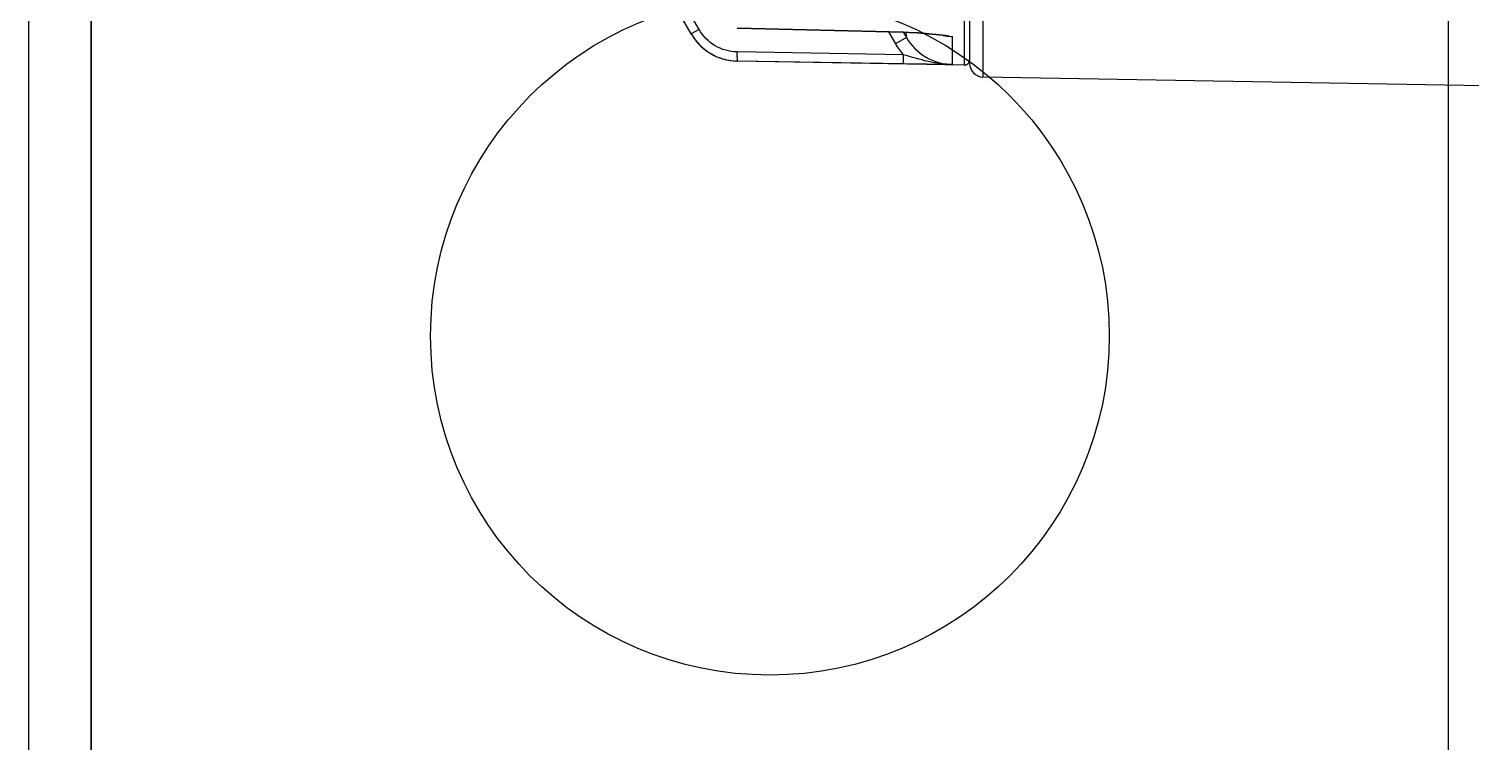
# Model space of a CAD drawing. Header units: millimetres. Extents: x -95754 to 177808, y 34455 to 150605.
# Drawn here: x 172873.7 to 172926.8, y 139464.7 to 139490.9 of the extents above; entities that cross this region are included whole.
import ezdxf

# ---------------------------------------------------------------- set-up
doc = ezdxf.new("R2010")
doc.units = ezdxf.units.MM
doc.header["$LTSCALE"] = 300
doc.layers.add('A-ETC-기계', color=253, linetype='Continuous')

# ---------------------------------------------------------------- blocks, each defined once
blk = doc.blocks.new('A$Cefb55bcc')
at = {"color": 8, "linetype": 'ByBlock', "ltscale": 3}
for p, q in [((617.618, -125.345), (617.618, -975.35)), ((619.918, -125.345), (619.918, -975.35)), ((567.618, -175.702), (567.618, -924.993)), ((617.618, -175.702), (617.618, -924.993)), ((562.169, -434.394), (584.769, -434.788)), ((584.769, -445.67), (584.769, -434.788)), ((585.26, -445.6), (585.26, -435.288)), ((585.463, -447.33), (585.463, -435.228)), ((585.463, -435.228), (593.818, -435.374)), ((585.892, -435.246), (585.887, -436.283)), ((587.695, -435.269), (593.818, -435.374)), ((587.707, -435.608), (593.83, -435.713)), ((593.818, -435.374), (593.818, -435.374)), ((593.818, -435.374), (593.89, -435.377)), ((587.589, -436.244), (587.995, -436.01)), ((588.249, -436.45), (587.995, -436.01)), ((586.082, -436.302), (585.887, -436.283)), ((586.05, -436.303), (585.887, -436.283)), ((587.589, -436.244), (587.587, -436.433)), ((587.697, -436.433), (587.589, -436.244)), ((587.692, -436.436), (587.689, -436.44)), ((593.818, -436.591), (587.689, -436.44)), ((587.692, -436.436), (593.82, -436.588)), ((595.23, -436.538), (595.514, -436.373)), ((595.23, -436.538), (611.424, -464.588)), ((595.514, -436.373), (611.709, -464.423)), ((595.514, -436.373), (595.514, -436.373)), ((595.514, -436.373), (611.709, -464.424))]:
    blk.add_line(p, q, dxfattribs=at)
at = {"color": 8, "linetype": 'ByBlock', "ltscale": 3, "elevation": 0}
blk.add_lwpolyline([(567.618, -945.35), (617.618, -945.35), (617.618, -155.345), (567.618, -155.345)], close=True, dxfattribs=at)
at = {"color": 8, "linetype": 'ByBlock', "ltscale": 3}
blk.add_lwpolyline([(586.082, -436.302), (586.381, -436.337), (586.767, -436.378), (587.141, -436.41), (587.505, -436.43), (587.692, -436.436)], dxfattribs=at)
blk.add_circle((592.618, -425.253, 0), 12.5, dxfattribs=at)
for centre, radius, start, end in [((584.76, -435.288), 0.5, 0, 89), ((585.46, -435.428), 0.2, 89, 180), ((585.827, -437.262), 2.504, 30.001, 41.3391), ((593.783, -437.373), 1.999, 30, 89), ((593.782, -437.379), 2.005, 77.3985, 87.0045), ((593.784, -437.369), 1.995, 74.0299, 77.3865), ((593.783, -437.374), 2, 65.9249, 74.0271), ((593.782, -437.375), 2.002, 60.8575, 65.915), ((593.782, -437.375), 2.001, 54.3821, 60.8589), ((593.782, -437.374), 2.001, 47.2343, 54.3716), ((593.786, -437.37), 1.995, 42.3997, 47.2328), ((593.777, -437.377), 2.007, 30.0244, 42.3836), ((585.834, -438.318), 2.036, 82.9608, 88.5094), ((591.396, -393.03), 43.602, 262.9573, 263.2204), ((585.833, -438.322), 2.04, 78.5974, 82.9648)]:
    blk.add_arc(centre, radius, start, end, dxfattribs=at)
for points, knots in [([(585.892, -435.246), (586.027, -435.247), (586.628, -435.251), (587.229, -435.261), (587.695, -435.269)], [0, 0, 0, 0, 0.225435, 1, 1, 1, 1]), ([(587.589, -436.244), (587.419, -435.95), (586.919, -435.442), (586.231, -435.251), (585.892, -435.246)], [0, 0, 0, 0, 0.500233, 1, 1, 1, 1]), ([(585.892, -435.246), (586.195, -435.249), (586.812, -435.338), (587.403, -435.522), (587.707, -435.608)], [0, 0, 0, 0, 0.489496, 1, 1, 1, 1]), ([(587.707, -435.608), (587.708, -435.564), (587.708, -435.485), (587.707, -435.39), (587.704, -435.33), (587.702, -435.297), (587.699, -435.281), (587.697, -435.269), (587.695, -435.269)], [0, 0, 0, 0, 0.38214, 0.704287, 0.827709, 0.919966, 0.977617, 1, 1, 1, 1]), ([(593.829, -435.473), (593.828, -435.459), (593.827, -435.435), (593.825, -435.403), (593.822, -435.387), (593.82, -435.374), (593.818, -435.374)], [0, 0, 0, 0, 0.418598, 0.730982, 0.925468, 1, 1, 1, 1]), ([(593.83, -435.713), (593.83, -435.691), (593.831, -435.611), (593.831, -435.531), (593.829, -435.473)], [0, 0, 0, 0, 0.276751, 1, 1, 1, 1]), ([(593.83, -435.713), (594.11, -435.718), (594.677, -435.876), (595.09, -436.295), (595.23, -436.538)], [0, 0, 0, 0, 0.499739, 1, 1, 1, 1]), ([(587.689, -436.44), (587.558, -436.437), (587.077, -436.416), (586.597, -436.368), (586.248, -436.327)], [0, 0, 0, 0, 0.271605, 1, 1, 1, 1])]:
    blk.add_open_spline(points, degree=3, knots=knots, dxfattribs=at)
blk = doc.blocks.new('G$C618AA28F')
at = {"color": 0}
blk.add_blockref('A$Cefb55bcc', (-1190.043, 550.644), dxfattribs=at)
blk = doc.blocks.new('4F_기계장비')
at = {"layer": 'A-ETC-기계', "rotation": 180}
blk.add_blockref('G$C618AA28F', (79750.001, -9000.001), dxfattribs=at)

msp = doc.modelspace()

# ---------------------------------------------------------------- block references
at = {"layer": 'A-ETC-기계'}
msp.add_blockref('4F_기계장비', (92553.571, 148605.018), dxfattribs=at)

doc.saveas('drawing.dxf')
